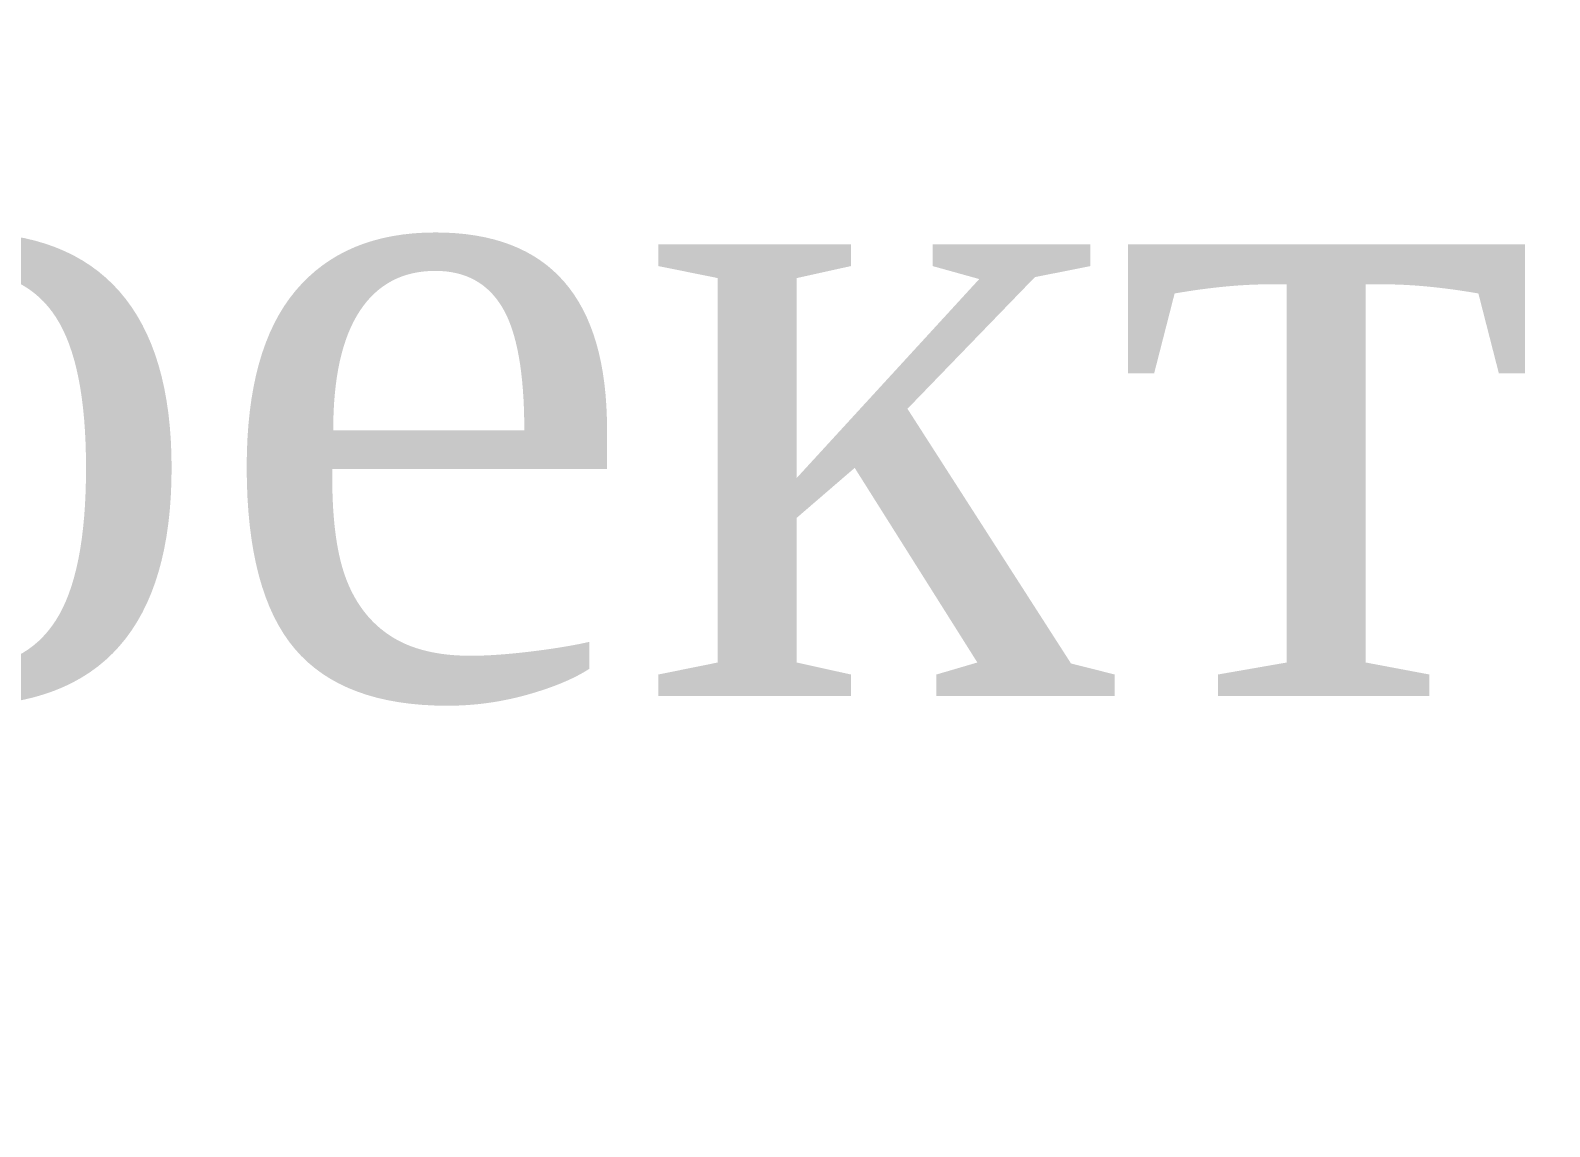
# Model space of a CAD drawing. Header units: metres. Extents: x -564 to -106, y -319 to -159.
# Drawn here: x -373.075 to -370.601, y -166.052 to -164.266 of the extents above; entities that cross this region are included whole.
import ezdxf

# ---------------------------------------------------------------- set-up
doc = ezdxf.new("R2010")
doc.units = ezdxf.units.M
doc.header["$MEASUREMENT"] = 0
doc.layers.add('контур здания на ситуации', color=1, linetype='Continuous', lineweight=30)
doc.layers.add('Рамка', color=7, linetype='Continuous', lineweight=0)
doc.styles.get("Standard").update_dxf_attribs({"font": 'cs_gost2304.shx'})

# ---------------------------------------------------------------- blocks, each defined once
blk = doc.blocks.new('A$C2C6E360E_1_1')
at = {"color": 7, "linetype": 'Continuous', "lineweight": 30, "ltscale": 100, "insert": (-13.0066, -4.5378), "char_height": 1.05, "width": 8.602776, "attachment_point": 1}
blk.add_mtext('\\fTimes New Roman|b0|i0|c204204|p23;НеваПроект', dxfattribs=at)

msp = doc.modelspace()

# ---------------------------------------------------------------- linework, layer by layer
at = {"layer": 'Рамка', "color": 7, "lineweight": 13}
msp.add_3dface([(-385.5589, -188.0727), (-365.0589, -188.0727), (-365.0589, -159.0727), (-385.5589, -159.0727)], dxfattribs=at)
at = {"layer": 'Рамка', "color": 7, "lineweight": 13, "ltscale": 0.5}
msp.add_3dface([(-383.5589, -187.5727), (-365.5589, -187.5727), (-365.5589, -159.5727), (-383.5589, -159.5727)], dxfattribs=at)

# ---------------------------------------------------------------- block references
at = {"layer": 'контур здания на ситуации', "linetype": 'Continuous', "lineweight": 13, "ltscale": 100}
msp.add_blockref('A$C2C6E360E_1_1', (-365.8116, -159.7626), dxfattribs=at)

doc.saveas('drawing.dxf')
